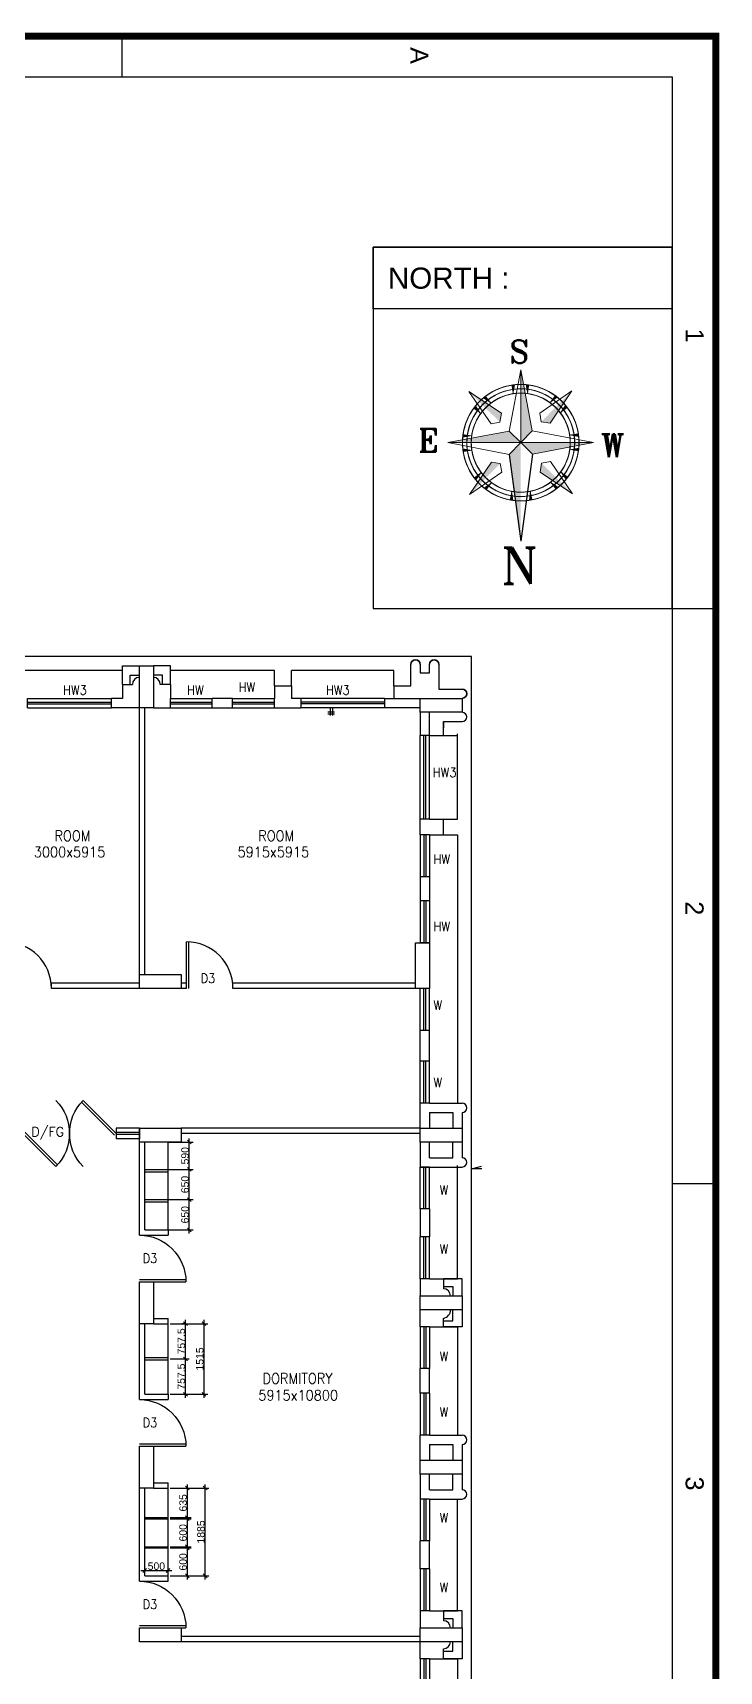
# Model space of a CAD drawing. Extents: x 10161149 to 10263331, y -3696053 to -3547728.
# Drawn here: x 10248592 to 10263331, y -3582917 to -3547728 of the extents above; entities that cross this region are included whole.
import ezdxf
from ezdxf.enums import TextEntityAlignment as Align

# ---------------------------------------------------------------- set-up
doc = ezdxf.new("R2010")
doc.units = 0
doc.header["$MEASUREMENT"] = 0
doc.header["$PDMODE"] = 35
doc.linetypes.add('DASHED', pattern=[0.75, 0.5, -0.25])
doc.layers.get('0').update_dxf_attribs({"linetype": 'CONTINUOUS'})
doc.layers.get('Defpoints').update_dxf_attribs({"linetype": 'CONTINUOUS'})
for name, color, linetype in [('25', 6, 'CONTINUOUS'), ('5', 3, 'CONTINUOUS'), ('COL', 2, 'CONTINUOUS'), ('DAS', 1, 'DASHED'), ('DIM', 8, 'CONTINUOUS'), ('dim1', 5, 'CONTINUOUS'), ('DOOR', 31, 'CONTINUOUS'), ('Exi. Walls', 170, 'CONTINUOUS'), ('Pro-Blocks', 10, 'CONTINUOUS'), ('TITLE', 7, 'CONTINUOUS'), ('Toi-Euip', 8, 'CONTINUOUS'), ('TXW', 6, 'CONTINUOUS'), ('Window', 4, 'CONTINUOUS')]:
    doc.layers.add(name, color=color, linetype=linetype)
doc.styles.add('ARIAL', font='arial.ttf', dxfattribs={"width": 0.75})
doc.styles.add('ROMANS', font='arial.ttf')
doc.styles.add('RT', font='romant.shx')
doc.styles.get("Standard").update_dxf_attribs({"font": 'romans.shx'})
doc.dimstyles.new('int. dim', dxfattribs={"dimtxt": 160, "dimasz": 80, "dimexe": 80, "dimexo": 0, "dimgap": 10, "dimtad": 1, "dimdec": 0, "dimzin": 12, "dimdsep": 46, "dimtxsty": 'ROMANS', "dimblk": 'OBLIQUE', "dimcen": 1.5, "dimdle": 80, "dimclrd": 5, "dimclre": 5, "dimclrt": 4, "dimadec": 0, "dimazin": 0, "dimtfac": 1, "dimtdec": 0, "dimtix": 1, "dimtmove": 2, "dimatfit": 3, "dimfxl": 1, "dimtolj": 1, "dimtzin": 0, "dimlwd": -1, "dimlwe": -1, "dimarcsym": 0})

# ---------------------------------------------------------------- blocks, each defined once
blk = doc.blocks.new('DOORP')
at = {"layer": 'DOOR'}
for p, q in [((0, 0), (0, 1)), ((0.05, 0), (0.05, 0.999))]:
    blk.add_line(p, q, dxfattribs=at)
at = {"layer": 'DOOR', "color": 145}
blk.add_arc((0, 0), 1, 0, 90, dxfattribs=at)
blk = doc.blocks.new('WINP')
at = {"layer": 'Window'}
for p, q in [((0, 0), (0, 1)), ((0, 1), (1, 1)), ((1, 0), (1, 1)), ((0, 0.6), (1, 0.6)), ((0, 0.4), (1, 0.4)), ((0, 0), (1, 0))]:
    blk.add_line(p, q, dxfattribs=at)
blk = doc.blocks.new('BLK')
at = {"layer": 'DIM', "color": 6}
blk.add_line((-1, 0), (0, 0), dxfattribs=at)
at = {"layer": 'DIM'}
blk.add_line((0, 0), (-0.97, -0.26), dxfattribs=at)
blk = doc.blocks.new('_Oblique')
at = {"color": 0, "linetype": 'ByBlock', "lineweight": -2}
blk.add_line((-0.5, -0.5), (0.5, 0.5), dxfattribs=at)
blk = doc.blocks.new('*D196')
at = {"layer": 'Defpoints', "color": 0, "lineweight": -3, "transparency": 16777216}
for p in [(10251545, -3578983), (10252294, -3578983), (10251545, -3580868)]:
    blk.add_point(p, dxfattribs=at)
at = {"layer": 'dim1', "color": 5, "transparency": 16777216}
for p, q in [((10251545, -3578983), (10252374, -3578983)), ((10252294, -3580948), (10252294, -3578903)), ((10251545, -3580868), (10252374, -3580868))]:
    blk.add_line(p, q, dxfattribs=at)
at = {"layer": 'dim1', "color": 5, "transparency": 16777216, "xscale": 80, "yscale": 80, "zscale": 80}
for p, rotation in [((10252294, -3578983), 90), ((10252294, -3580868), 270)]:
    blk.add_blockref('_Oblique', p, dxfattribs=dict(at, rotation=rotation))
at = {"layer": 'dim1', "color": 4, "transparency": 16777216, "insert": (10252203, -3579925), "char_height": 160, "attachment_point": 5, "rotation": 90, "style": 'ROMANS'}
blk.add_mtext('\\A1;1885', dxfattribs=at)
blk = doc.blocks.new('*D197')
at = {"layer": 'Defpoints', "color": 0, "lineweight": -3, "transparency": 16777216}
for p in [(10251545, -3580268), (10251911, -3580268), (10251545, -3580868)]:
    blk.add_point(p, dxfattribs=at)
at = {"layer": 'dim1', "color": 5, "transparency": 16777216}
for p, q in [((10251545, -3580268), (10251991, -3580268)), ((10251911, -3580948), (10251911, -3580188)), ((10251545, -3580868), (10251991, -3580868))]:
    blk.add_line(p, q, dxfattribs=at)
at = {"layer": 'dim1', "color": 5, "transparency": 16777216, "xscale": 80, "yscale": 80, "zscale": 80}
for p, rotation in [((10251911, -3580268), 90), ((10251911, -3580868), 270)]:
    blk.add_blockref('_Oblique', p, dxfattribs=dict(at, rotation=rotation))
at = {"layer": 'dim1', "color": 4, "transparency": 16777216, "insert": (10251819, -3580568), "char_height": 160, "attachment_point": 5, "rotation": 90, "style": 'ROMANS'}
blk.add_mtext('\\A1;600', dxfattribs=at)
blk = doc.blocks.new('*D198')
at = {"layer": 'Defpoints', "color": 0, "lineweight": -3, "transparency": 16777216}
for p in [(10251545, -3579643), (10251911, -3579643), (10251545, -3580243)]:
    blk.add_point(p, dxfattribs=at)
at = {"layer": 'dim1', "color": 5, "transparency": 16777216}
for p, q in [((10251545, -3579643), (10251991, -3579643)), ((10251911, -3580323), (10251911, -3579563)), ((10251545, -3580243), (10251991, -3580243))]:
    blk.add_line(p, q, dxfattribs=at)
at = {"layer": 'dim1', "color": 5, "transparency": 16777216, "xscale": 80, "yscale": 80, "zscale": 80}
for p, rotation in [((10251911, -3579643), 90), ((10251911, -3580243), 270)]:
    blk.add_blockref('_Oblique', p, dxfattribs=dict(at, rotation=rotation))
at = {"layer": 'dim1', "color": 4, "transparency": 16777216, "insert": (10251819, -3579943), "char_height": 160, "attachment_point": 5, "rotation": 90, "style": 'ROMANS'}
blk.add_mtext('\\A1;600', dxfattribs=at)
blk = doc.blocks.new('*D199')
at = {"layer": 'Defpoints', "color": 0, "lineweight": -3, "transparency": 16777216}
for p in [(10251545, -3578983), (10251911, -3578983), (10251545, -3579618)]:
    blk.add_point(p, dxfattribs=at)
at = {"layer": 'dim1', "color": 5, "transparency": 16777216}
for p, q in [((10251545, -3578983), (10251991, -3578983)), ((10251911, -3579698), (10251911, -3578903)), ((10251545, -3579618), (10251991, -3579618))]:
    blk.add_line(p, q, dxfattribs=at)
at = {"layer": 'dim1', "color": 5, "transparency": 16777216, "xscale": 80, "yscale": 80, "zscale": 80}
for p, rotation in [((10251911, -3578983), 90), ((10251911, -3579618), 270)]:
    blk.add_blockref('_Oblique', p, dxfattribs=dict(at, rotation=rotation))
at = {"layer": 'dim1', "color": 4, "transparency": 16777216, "insert": (10251819, -3579300), "char_height": 160, "attachment_point": 5, "rotation": 90, "style": 'ROMANS'}
blk.add_mtext('\\A1;635', dxfattribs=at)
blk = doc.blocks.new('*D200')
at = {"layer": 'Defpoints', "color": 0, "lineweight": -3, "transparency": 16777216}
for p in [(10251496, -3580753), (10250996, -3580868), (10251496, -3580868)]:
    blk.add_point(p, dxfattribs=at)
at = {"layer": 'dim1', "color": 5, "transparency": 16777216}
for p, q in [((10250916, -3580753), (10251576, -3580753)), ((10250996, -3580868), (10250996, -3580673)), ((10251496, -3580868), (10251496, -3580673))]:
    blk.add_line(p, q, dxfattribs=at)
at = {"layer": 'dim1', "color": 5, "transparency": 16777216, "xscale": 80, "yscale": 80, "zscale": 80, "rotation": 180}
blk.add_blockref('_Oblique', (10250996, -3580753), dxfattribs=at)
at = {"layer": 'dim1', "color": 5, "transparency": 16777216, "xscale": 80, "yscale": 80, "zscale": 80}
blk.add_blockref('_Oblique', (10251496, -3580753), dxfattribs=at)
at = {"layer": 'dim1', "color": 4, "transparency": 16777216, "insert": (10251246, -3580661), "char_height": 160, "attachment_point": 5, "style": 'ROMANS'}
blk.add_mtext('\\A1;500', dxfattribs=at)
blk = doc.blocks.new('*D201')
at = {"layer": 'Defpoints', "color": 0, "lineweight": -3, "transparency": 16777216}
for p in [(10251545, -3576210), (10251872, -3576210), (10251545, -3576968)]:
    blk.add_point(p, dxfattribs=at)
at = {"layer": 'dim1', "color": 5, "transparency": 16777216}
for p, q in [((10251872, -3577048), (10251872, -3576130)), ((10251545, -3576210), (10251952, -3576210)), ((10251545, -3576968), (10251952, -3576968))]:
    blk.add_line(p, q, dxfattribs=at)
at = {"layer": 'dim1', "color": 5, "transparency": 16777216, "xscale": 80, "yscale": 80, "zscale": 80}
for p, rotation in [((10251872, -3576210), 90), ((10251872, -3576968), 270)]:
    blk.add_blockref('_Oblique', p, dxfattribs=dict(at, rotation=rotation))
at = {"layer": 'dim1', "color": 4, "transparency": 16777216, "insert": (10251781, -3576589), "char_height": 160, "attachment_point": 5, "rotation": 90, "style": 'ROMANS'}
blk.add_mtext('\\A1;757.5', dxfattribs=at)
blk = doc.blocks.new('*D202')
at = {"layer": 'Defpoints', "color": 0, "lineweight": -3, "transparency": 16777216}
for p in [(10251872, -3575453), (10251872, -3575453), (10251545, -3576210)]:
    blk.add_point(p, dxfattribs=at)
at = {"layer": 'dim1', "color": 5, "transparency": 16777216}
for p, q in [((10251872, -3575453), (10251792, -3575453)), ((10251872, -3576290), (10251872, -3575373)), ((10251545, -3576210), (10251952, -3576210))]:
    blk.add_line(p, q, dxfattribs=at)
at = {"layer": 'dim1', "color": 5, "transparency": 16777216, "xscale": 80, "yscale": 80, "zscale": 80}
for p, rotation in [((10251872, -3575453), 90), ((10251872, -3576210), 270)]:
    blk.add_blockref('_Oblique', p, dxfattribs=dict(at, rotation=rotation))
at = {"layer": 'dim1', "color": 4, "transparency": 16777216, "insert": (10251781, -3575832), "char_height": 160, "attachment_point": 5, "rotation": 90, "style": 'ROMANS'}
blk.add_mtext('\\A1;757.5', dxfattribs=at)
blk = doc.blocks.new('*D203')
at = {"layer": 'Defpoints', "color": 0, "lineweight": -3, "transparency": 16777216}
for p in [(10251545, -3575453), (10252271, -3575453), (10251545, -3576968)]:
    blk.add_point(p, dxfattribs=at)
at = {"layer": 'dim1', "color": 5, "transparency": 16777216}
for p, q in [((10251545, -3575453), (10252351, -3575453)), ((10252271, -3577048), (10252271, -3575373)), ((10251545, -3576968), (10252351, -3576968))]:
    blk.add_line(p, q, dxfattribs=at)
at = {"layer": 'dim1', "color": 5, "transparency": 16777216, "xscale": 80, "yscale": 80, "zscale": 80}
for p, rotation in [((10252271, -3575453), 90), ((10252271, -3576968), 270)]:
    blk.add_blockref('_Oblique', p, dxfattribs=dict(at, rotation=rotation))
at = {"layer": 'dim1', "color": 4, "transparency": 16777216, "insert": (10252179, -3576210), "char_height": 160, "attachment_point": 5, "rotation": 90, "style": 'ROMANS'}
blk.add_mtext('\\A1;1515', dxfattribs=at)
blk = doc.blocks.new('*D226')
at = {"layer": 'Defpoints', "color": 0, "lineweight": -3, "transparency": 16777216}
for p in [(10251496, -3572788), (10251953, -3572788), (10251496, -3573438)]:
    blk.add_point(p, dxfattribs=at)
at = {"layer": 'dim1', "color": 5, "transparency": 16777216}
for p, q in [((10251496, -3572788), (10252033, -3572788)), ((10251953, -3573518), (10251953, -3572708)), ((10251496, -3573438), (10252033, -3573438))]:
    blk.add_line(p, q, dxfattribs=at)
at = {"layer": 'dim1', "color": 5, "transparency": 16777216, "xscale": 80, "yscale": 80, "zscale": 80}
for p, rotation in [((10251953, -3572788), 90), ((10251953, -3573438), 270)]:
    blk.add_blockref('_Oblique', p, dxfattribs=dict(at, rotation=rotation))
at = {"layer": 'dim1', "color": 4, "transparency": 16777216, "insert": (10251861, -3573113), "char_height": 160, "attachment_point": 5, "rotation": 90, "style": 'ROMANS'}
blk.add_mtext('\\A1;650', dxfattribs=at)
blk = doc.blocks.new('*D227')
at = {"layer": 'Defpoints', "color": 0, "lineweight": -3, "transparency": 16777216}
for p in [(10251496, -3572139), (10251953, -3572139), (10251496, -3572788)]:
    blk.add_point(p, dxfattribs=at)
at = {"layer": 'dim1', "color": 5, "transparency": 16777216}
for p, q in [((10251496, -3572139), (10252033, -3572139)), ((10251953, -3572868), (10251953, -3572059)), ((10251496, -3572788), (10252033, -3572788))]:
    blk.add_line(p, q, dxfattribs=at)
at = {"layer": 'dim1', "color": 5, "transparency": 16777216, "xscale": 80, "yscale": 80, "zscale": 80}
for p, rotation in [((10251953, -3572139), 90), ((10251953, -3572788), 270)]:
    blk.add_blockref('_Oblique', p, dxfattribs=dict(at, rotation=rotation))
at = {"layer": 'dim1', "color": 4, "transparency": 16777216, "insert": (10251861, -3572464), "char_height": 160, "attachment_point": 5, "rotation": 90, "style": 'ROMANS'}
blk.add_mtext('\\A1;650', dxfattribs=at)
blk = doc.blocks.new('*D228')
at = {"layer": 'Defpoints', "color": 0, "lineweight": -3, "transparency": 16777216}
for p in [(10251496, -3571553), (10251953, -3571553), (10251496, -3572139)]:
    blk.add_point(p, dxfattribs=at)
at = {"layer": 'dim1', "color": 5, "transparency": 16777216}
for p, q in [((10251496, -3571553), (10252033, -3571553)), ((10251953, -3572219), (10251953, -3571473)), ((10251496, -3572139), (10252033, -3572139))]:
    blk.add_line(p, q, dxfattribs=at)
at = {"layer": 'dim1', "color": 5, "transparency": 16777216, "xscale": 80, "yscale": 80, "zscale": 80}
for p, rotation in [((10251953, -3571553), 90), ((10251953, -3572139), 270)]:
    blk.add_blockref('_Oblique', p, dxfattribs=dict(at, rotation=rotation))
at = {"layer": 'dim1', "color": 4, "transparency": 16777216, "insert": (10251861, -3571846), "char_height": 160, "attachment_point": 5, "rotation": 90, "style": 'ROMANS'}
blk.add_mtext('\\A1;590', dxfattribs=at)
blk = doc.blocks.new('4')
at = {"layer": 'Toi-Euip'}
for p, q in [((0, 0.5), (1.71, 0.5)), ((0, 0), (1.71, 0)), ((0.97, 0.94), (0.97, -0.53)), ((1.37, 0.94), (1.37, -0.53))]:
    blk.add_line(p, q, dxfattribs=at)
blk = doc.blocks.new('A$C66962185')
at = {"layer": 'TITLE', "color": 7}
for p, q in [((30.11, -140930.66), (30.11, -140928.365)), ((60.372, -140930.66), (60.372, -140928.365))]:
    blk.add_line(p, q, dxfattribs=at)
at = {"layer": 'TITLE'}
for p, q in [((2.142, -140930.66), (360.704, -140930.66)), ((2.142, -141176.034), (2.142, -140930.66))]:
    blk.add_line(p, q, dxfattribs=at)
at = {"layer": 'TITLE', "color": 0}
blk.add_line((-0.153, -140959.61), (2.142, -140959.61), dxfattribs=at)
at = {"layer": 'TITLE', "color": 7, "const_width": 0.355}
blk.add_lwpolyline([(363, -140928.365), (363, -141178.329), (0, -141178.329), (0, -140928.365)], close=True, dxfattribs=at)
at = {"layer": 'TITLE', "color": 7, "style": 'ROMANS'}
for s, p in [('1', (15.752, -140929.478)), ('2', (45.886, -140929.478)), ('3', (76.149, -140929.478))]:
    blk.add_text(s, height=0.952, dxfattribs=at).set_placement(p, align=Align.MIDDLE)
at = {"layer": 'TITLE', "color": 0, "style": 'ROMANS'}
blk.add_text('A', height=0.952, dxfattribs=at).set_placement((1.019, -140943.963), align=Align.MIDDLE)
blk = doc.blocks.new('A$C03AF6151')
at = {"layer": 'TITLE', "color": 8, "lineweight": 5}
for p, q in [((-3940, 3881), (0, 24442)), ((0, 24442), (0, 0)), ((0, 0), (0, 24442)), ((3881, 3940), (0, 24442)), ((-6501, 9852), (-17414, 17152)), ((-9949, 6351), (-17414, 17152)), ((-2646, 16409), (-2092, 19442)), ((2397, 16447), (1797, 19471)), ((6351, 9949), (17152, 17414)), ((9852, 6501), (17152, 17414)), ((-13474, 9732), (-15227, 12268)), ((-9935, 13325), (-12497, 15039)), ((9732, 13474), (12268, 15227)), ((13325, 9935), (15039, 12497)), ((-6966, 6861), (-9949, 6351)), ((-6966, 6861), (-6501, 9852)), ((6861, 6966), (6351, 9949)), ((6861, 6966), (9852, 6501)), ((-3940, 3881), (-24442, 0)), ((0, 0), (-24442, 0)), ((-24442, 0), (0, 0)), ((-3881, -3940), (-24442, 0)), ((-16447, 2397), (-19471, 1797)), ((-3940, 3881), (0, 0)), ((0, 0), (-3940, 3881)), ((0, 0), (-3881, -3940)), ((-3881, -3940), (0, 0)), ((0, 0), (3881, 3940)), ((3881, 3940), (0, 0)), ((0, 0), (3940, -3881)), ((3940, -3881), (0, 0)), ((0, 0), (0, -24442)), ((0, -24442), (0, 0)), ((16292, 3291), (19338, 2899)), ((16292, 3291), (19338, 2899)), ((-16409, -2646), (-19442, -2092)), ((-3881, -3940), (0, -24442)), ((3940, -3881), (0, -24442)), ((16329, -3101), (19370, -2676)), ((16329, -3102), (19370, -2676)), ((16329, -3102), (19370, -2676)), ((-9852, -6501), (-17152, -17414)), ((-6351, -9949), (-17152, -17414)), ((-13325, -9935), (-15039, -12497)), ((-6861, -6966), (-9852, -6501)), ((-6861, -6966), (-6351, -9949)), ((6966, -6861), (6501, -9852)), ((6501, -9852), (17414, -17152)), ((6966, -6861), (9949, -6351)), ((9949, -6351), (17414, -17152)), ((13474, -9732), (15227, -12268)), ((-9732, -13474), (-12268, -15227)), ((-2397, -16447), (-1797, -19471)), ((2646, -16409), (2092, -19442)), ((9935, -13325), (12497, -15039))]:
    blk.add_line(p, q, dxfattribs=at)
at = {"layer": 'TITLE', "color": 5}
for p in [(3881, 3940), (3940, -3881)]:
    blk.add_line(p, (33053, 0), dxfattribs=at)
at = {"layer": 'TITLE', "color": 8, "lineweight": 5}
for radius, start, end in [(19554, 96.14269, 129.72625), (18088, 99.16121, 126.70773), (19554, 51.14269, 84.72625), (18088, 54.16121, 81.70773), (19554, 141.14269, 174.72625), (16621, 99.16121, 126.70773), (16621, 54.16121, 81.70773), (19554, 8.52692, 39.72625), (18088, 144.1612, 171.70773), (16621, 144.1612, 171.70773), (16621, 11.42181, 36.70773), (18088, 9.85136, 36.70773), (19554, 186.14269, 219.72625), (18088, 189.1612, 216.70773), (16621, 189.1612, 216.70773), (16621, 324.1612, 349.24868), (18088, 324.1612, 350.81434), (19554, 321.14269, 352.1348), (19554, 231.14269, 264.72625), (18088, 234.16121, 261.70773), (16621, 234.16121, 261.70773), (19554, 276.14269, 309.72625), (16621, 279.16121, 306.70773), (18088, 279.16121, 306.70773)]:
    blk.add_arc((0, 0), radius, start, end, dxfattribs=at)
for points in [[(0, 24442), (3881, 3940), (0, 0)], [(-17414, 17152), (-6501, 9852), (-6966, 6861)], [(-3113, 19305), (-2092, 19442), (-2646, 16409)], [(2820, 19350), (1797, 19471), (2397, 16447)], [(17152, 17414), (9852, 6501), (6861, 6966)], [(-15227, 12268), (-15852, 11449), (-13474, 9732)], [(-12497, 15039), (-11688, 15676), (-9935, 13325)], [(12268, 15227), (11449, 15852), (9732, 13474)], [(15039, 12497), (15676, 11688), (13325, 9935)], [(-24442, 0), (-3940, 3881), (0, 0)], [(-19350, 2820), (-19471, 1797), (-16447, 2397)], [(0, -24442), (-3881, -3940), (0, 0)], [(19338, 2899), (19161, 3903), (16292, 3291)], [(-19305, -3113), (-19442, -2092), (-16409, -2646)], [(19370, -2676), (19204, -3681), (16329, -3102)], [(-17152, -17414), (-9852, -6501), (-6861, -6966)], [(-15039, -12497), (-15676, -11688), (-13325, -9935)], [(17414, -17152), (6501, -9852), (6966, -6861)], [(15227, -12268), (15852, -11449), (13474, -9732)], [(-12268, -15227), (-11449, -15852), (-9732, -13474)], [(-2820, -19350), (-1797, -19471), (-2397, -16447)], [(3113, -19305), (2092, -19442), (2646, -16409)], [(12497, -15039), (11688, -15676), (9935, -13325)]]:
    blk.add_solid(points, dxfattribs=at)
at = {"layer": 'TITLE', "color": 5}
blk.add_solid([(33053, 0), (3940, -3881), (0, 0)], dxfattribs=at)

msp = doc.modelspace()

# ---------------------------------------------------------------- linework, layer by layer
at = {"layer": '25'}
for p, q in [((10251496, -3580868), (10251496, -3578983)), ((10250996, -3579618), (10251496, -3579618)), ((10250996, -3579643), (10251496, -3579643)), ((10250996, -3580243), (10251496, -3580243)), ((10250996, -3580268), (10251496, -3580268))]:
    msp.add_line(p, q, dxfattribs=at)
for points in [[(10250516, -3561723), (10250516, -3561323), (10250881, -3561323)], [(10251546, -3561723), (10251546, -3561323), (10251181, -3561323)], [(10257811, -3574853), (10257811, -3574488), (10257411, -3574488)], [(10257811, -3575153), (10257811, -3575518), (10257411, -3575518)], [(10257811, -3581983), (10257811, -3581618), (10257411, -3581618)], [(10257811, -3582283), (10257811, -3582648), (10257411, -3582648)]]:
    msp.add_lwpolyline(points, dxfattribs=at)
at = {"layer": 'COL', "color": 2}
for points in [[(10251181, -3561323), (10251181, -3562223), (10250881, -3562223), (10250881, -3561323)], [(10256911, -3562023), (10257811, -3562023), (10257811, -3562323), (10256911, -3562323)], [(10257111, -3567274.7), (10257111, -3568253), (10256811, -3568253), (10256811, -3567274.7)], [(10250881, -3567953), (10251781, -3567953), (10251781, -3568253), (10250881, -3568253)], [(10251781, -3571553), (10250881, -3571553), (10250881, -3571253), (10251781, -3571253)], [(10256911, -3571253), (10257811, -3571253), (10257811, -3571553), (10256911, -3571553)], [(10250881, -3575453), (10250881, -3574553), (10251181, -3574553), (10251181, -3575453)], [(10256911, -3574853), (10257811, -3574853), (10257811, -3575153), (10256911, -3575153)], [(10250881, -3578983), (10250881, -3578083), (10251181, -3578083), (10251181, -3578983)], [(10256911, -3578383), (10257811, -3578383), (10257811, -3578683), (10256911, -3578683)], [(10251781, -3582283), (10250881, -3582283), (10250881, -3581983), (10251781, -3581983)], [(10256911, -3581983), (10257811, -3581983), (10257811, -3582283), (10256911, -3582283)]]:
    msp.add_lwpolyline(points, close=True, dxfattribs=at)
at = {"layer": 'DAS', "linetype": 'Continuous'}
for p, q in [((10258011, -3561123), (10238376, -3561123)), ((10258011, -3605573), (10258011, -3561123)), ((10251546, -3561723), (10251546, -3561423)), ((10253781, -3561423), (10251546, -3561423)), ((10253781, -3561753), (10253781, -3561423)), ((10254146, -3561753), (10254146, -3561423)), ((10256346, -3561423), (10254146, -3561423)), ((10256346, -3561753), (10256346, -3561423)), ((10257711, -3564618), (10257711, -3562788)), ((10257411, -3562818), (10257711, -3562818)), ((10257411, -3564618), (10257711, -3564618)), ((10257411, -3564953), (10257711, -3564953)), ((10257711, -3564953), (10257711, -3570718))]:
    msp.add_line(p, q, dxfattribs=at)
for points in [[(10250516, -3561723), (10250516, -3561423), (10248246, -3561423), (10248246, -3561723)], [(10257411, -3574488), (10257711, -3574488), (10257711, -3572053)], [(10257411, -3575518), (10257711, -3575518), (10257711, -3577848)], [(10257411, -3581618), (10257711, -3581618), (10257711, -3579218)], [(10257411, -3582648), (10257711, -3582648), (10257711, -3585118)]]:
    msp.add_lwpolyline(points, dxfattribs=at)
at = {"layer": 'dim1'}
for points in [[(10250681, -3561723), (10250681, -3561523), (10250881, -3561523)], [(10251381, -3561723), (10251381, -3561523), (10251181, -3561523)], [(10257411, -3574653), (10257611, -3574653), (10257611, -3574853)], [(10257411, -3575388), (10257611, -3575388), (10257611, -3575153)], [(10257411, -3581783), (10257611, -3581783), (10257611, -3581983)], [(10257411, -3582483), (10257611, -3582483), (10257611, -3582283)]]:
    msp.add_lwpolyline(points, dxfattribs=at)
at = {"layer": 'Exi. Walls'}
for p, q in [((10256711, -3561753), (10256711, -3561293)), ((10256911, -3561293), (10256911, -3561473)), ((10257111, -3561473), (10257111, -3561293)), ((10257311, -3561293), (10257311, -3561823)), ((10250516, -3561723), (10250516, -3562023)), ((10250516, -3561723), (10250731, -3561723)), ((10251546, -3561723), (10251331, -3561723)), ((10251546, -3561723), (10251546, -3562023)), ((10253781, -3561753), (10253781, -3562023)), ((10253781, -3561753), (10254146, -3561753)), ((10254146, -3561753), (10254146, -3562023)), ((10256346, -3561753), (10256711, -3561753)), ((10256346, -3561753), (10256346, -3562023)), ((10256911, -3561473), (10257111, -3561473)), ((10250516, -3562023), (10250281, -3562023)), ((10252881, -3562023), (10252446, -3562023)), ((10254346, -3562023), (10254146, -3562023)), ((10256346, -3562023), (10256911, -3562023)), ((10257311, -3561823), (10257811, -3561823)), ((10250881, -3562223), (10250281, -3562223)), ((10250881, -3567953), (10250881, -3562223)), ((10250996, -3567953), (10250996, -3562223)), ((10251181, -3562223), (10251546, -3562223)), ((10252446, -3562223), (10252881, -3562223)), ((10253781, -3562223), (10254346, -3562223)), ((10256911, -3562223), (10256146, -3562223)), ((10256911, -3562323), (10256911, -3562818)), ((10257111, -3562818), (10257111, -3562323)), ((10257411, -3562523), (10257811, -3562523)), ((10257411, -3562523), (10257811, -3562523)), ((10257411, -3562523), (10257411, -3562653)), ((10257411, -3562818), (10257411, -3562523)), ((10257111, -3562818), (10257411, -3562818)), ((10256911, -3564953), (10256911, -3564618)), ((10257111, -3564618), (10257411, -3564618)), ((10257411, -3564953), (10257411, -3564618)), ((10257111, -3564953), (10257411, -3564953)), ((10256911, -3565853), (10256911, -3566374.7)), ((10257111, -3565853), (10257111, -3566374.7)), ((10250881, -3568138), (10248991.1, -3568138)), ((10248991.1, -3568253), (10248991.1, -3568138)), ((10250881, -3568253), (10248991.1, -3568253)), ((10251891.1, -3568138), (10251781, -3568138)), ((10251891.1, -3568253), (10251781, -3568253)), ((10251891.1, -3568253), (10251891.1, -3568138)), ((10256811, -3568138), (10252891.1, -3568138)), ((10252891.1, -3568253), (10252891.1, -3568138)), ((10256811, -3568253), (10252891.1, -3568253)), ((10256911, -3569818), (10256911, -3569152.9)), ((10257111, -3569818), (10257111, -3569152.9)), ((10256911, -3571253), (10256911, -3570718)), ((10257111, -3570718), (10257811, -3570718)), ((10256911, -3571253), (10251781, -3571253)), ((10257111, -3570918), (10257611, -3570918)), ((10257111, -3570918), (10257111, -3571253)), ((10257611, -3570918), (10257611, -3571253)), ((10257811, -3570918), (10257811, -3571253)), ((10250881, -3573553), (10250881, -3571553)), ((10250996, -3573438), (10250996, -3571553)), ((10256911, -3571368), (10251781, -3571368)), ((10256911, -3571553), (10256911, -3572088)), ((10257111, -3571888), (10257111, -3571553)), ((10257611, -3571888), (10257611, -3571553)), ((10257811, -3571553), (10257811, -3571888)), ((10257111, -3571888), (10257611, -3571888)), ((10256911, -3572088), (10257811, -3572088)), ((10256911, -3572988), (10256911, -3573588)), ((10257111, -3572988), (10257111, -3573588)), ((10250881, -3573553), (10251496, -3573553)), ((10250996, -3573438), (10251496, -3573438)), ((10251496, -3573438), (10251496, -3573553)), ((10256911, -3574488), (10256911, -3574853)), ((10257111, -3574488), (10257411, -3574488)), ((10257411, -3574488), (10257411, -3574703)), ((10250881, -3577083), (10250881, -3575453)), ((10250996, -3576968), (10250996, -3575453)), ((10251181, -3575338), (10251496, -3575338)), ((10251181, -3575453), (10251496, -3575453)), ((10251496, -3575453), (10251496, -3575338)), ((10256911, -3575518), (10256911, -3575153)), ((10257411, -3575518), (10257411, -3575338)), ((10257111, -3575518), (10257411, -3575518)), ((10256911, -3576948), (10256911, -3576418)), ((10257111, -3576948), (10257111, -3576418)), ((10250881, -3577083), (10251496, -3577083)), ((10250996, -3576968), (10251496, -3576968)), ((10251496, -3576968), (10251496, -3577083)), ((10256911, -3578383), (10256911, -3577848)), ((10257111, -3577848), (10257811, -3577848)), ((10257111, -3578048), (10257611, -3578048)), ((10257111, -3578048), (10257111, -3578383)), ((10257611, -3578048), (10257611, -3578383)), ((10257811, -3578048), (10257811, -3578383)), ((10250881, -3580983), (10250881, -3578983)), ((10250996, -3580868), (10250996, -3578983)), ((10251181, -3578868), (10251496, -3578868)), ((10251181, -3578983), (10251496, -3578983)), ((10251496, -3578983), (10251496, -3578868)), ((10256911, -3578683), (10256911, -3579218)), ((10257111, -3579018), (10257111, -3578683)), ((10257611, -3579018), (10257611, -3578683)), ((10257811, -3578683), (10257811, -3579018)), ((10257111, -3579018), (10257611, -3579018)), ((10257111, -3579218), (10257811, -3579218)), ((10256911, -3580718), (10256911, -3580118)), ((10257111, -3580718), (10257111, -3580118)), ((10250881, -3580983), (10251496, -3580983)), ((10250996, -3580868), (10251496, -3580868)), ((10251496, -3580983), (10251496, -3580868)), ((10256911, -3581618), (10256911, -3581983)), ((10257111, -3581618), (10257411, -3581618)), ((10257411, -3581618), (10257411, -3581833)), ((10256911, -3582168), (10251781, -3582168)), ((10256911, -3582283), (10251781, -3582283)), ((10256911, -3582648), (10256911, -3582283)), ((10257411, -3582648), (10257411, -3582433)), ((10257111, -3582648), (10257411, -3582648))]:
    msp.add_line(p, q, dxfattribs=at)
msp.add_lwpolyline([(10256711, -3561753), (10256711, -3561293, -1), (10256911, -3561293), (10256911, -3561473), (10257111, -3561473), (10257111, -3561293, -1), (10257311, -3561293), (10257311, -3561823), (10257811, -3561823, -1), (10257811, -3562023)], format="xyb", dxfattribs=at)
msp.add_lwpolyline([(10256146, -3562023), (10256346, -3562023)], dxfattribs=at)
for centre, radius, start, end in [((10256811, -3561293), 100, 0, 180), ((10257211, -3561293), 100, 0, 180), ((10250881, -3561723), 150, 90, 180), ((10251181, -3561723), 150, 0, 90), ((10257811, -3561923), 100, 270, 90), ((10257811, -3562423), 100, 270, 90), ((10257811, -3562423), 100, 270, 90), ((10257811, -3570818), 100, 270, 90), ((10257811, -3571988), 100, 270, 90), ((10257411, -3574853), 150, 0, 90), ((10257377.7, -3575157.7), 183.4, 280.46348, 1.46549), ((10257811, -3577948), 100, 270, 90), ((10257811, -3579118), 100, 270, 90), ((10257411, -3581983), 150, 0, 90), ((10257411, -3582283), 150, 270, 0)]:
    msp.add_arc(centre, radius, start, end, dxfattribs=at)
at = {"layer": 'TITLE'}
for points in [[(10262321.7, -3552331.6), (10255904.1, -3552331.6), (10255904.1, -3560091.9), (10262321.7, -3560091.9)], [(10255904.1, -3552331.6), (10262321.7, -3552331.6), (10262321.7, -3553657.1), (10255904.1, -3553657.1)]]:
    msp.add_lwpolyline(points, close=True, dxfattribs=at)
at = {"layer": 'TXW'}
for p, q in [((10251496, -3573438), (10251496, -3571553)), ((10250996, -3572139), (10251496, -3572139)), ((10250996, -3572188.5), (10251496, -3572188.5)), ((10250996, -3572788.5), (10251496, -3572788.5)), ((10250996, -3572838), (10251496, -3572838)), ((10251496, -3576968), (10251496, -3575453)), ((10251496, -3576185.5), (10250996, -3576185.5)), ((10251496, -3576235.5), (10250996, -3576235.5))]:
    msp.add_line(p, q, dxfattribs=at)

# ---------------------------------------------------------------- block references
at = {"layer": '5'}
for name, p, xscale, yscale, zscale in [('WINP', (10248481, -3562223), 1800, 200, 1800), ('WINP', (10251546, -3562223), 900, 200, 900), ('WINP', (10252881, -3562223), 900, 200, 900), ('DOORP', (10247991.1, -3568253), 1000, 1000, 1000), ('DOORP', (10251891.1, -3568253), 1000, 1000, 1000)]:
    msp.add_blockref(name, p, dxfattribs=dict(at, xscale=xscale, yscale=yscale, zscale=zscale))
for name, p, xscale, yscale, zscale, rotation in [('WINP', (10256146, -3562023), 1800, 200, 1800, 180), ('WINP', (10257111, -3564618), 1800, 200, 1800, 90), ('WINP', (10257111, -3564953), -900, 200, 900, 90), ('WINP', (10257111, -3566374.7), -900, 200, 900, 90), ('WINP', (10257111, -3569152.9), 900, 200, 900, 90), ('WINP', (10257111, -3570718), 900, 200, 900, 90), ('DOORP', (10248381, -3571368), -999.9999999999836, 1000, 1000, 225), ('DOORP', (10250381, -3571368), -999.9999999999836, 1000, 1000, 45), ('WINP', (10250881, -3571253), 500, 230, 500, 180), ('WINP', (10257111, -3572988), 900, 200, 900, 90), ('DOORP', (10250881, -3574553), -1000, 1000, 1000, 270), ('WINP', (10257111, -3574488), 900, 200, 900, 90), ('WINP', (10257111, -3575518), -900, 200, 900, 90), ('DOORP', (10250881, -3578083), -1000, 1000, 1000, 270), ('WINP', (10257111, -3576948), -900, 200, 900, 90), ('WINP', (10257111, -3579218), -900, 200, 900, 90), ('WINP', (10257111, -3580718), -900, 200, 900, 90), ('DOORP', (10250881, -3581983), -1000, 1000, 1000, 270), ('WINP', (10257111, -3582648), -900, 200, 900, 90)]:
    msp.add_blockref(name, p, dxfattribs=dict(at, xscale=xscale, yscale=yscale, zscale=zscale, rotation=rotation))
at = {"layer": 'dim1'}
for name, p, xscale, yscale, zscale, rotation in [('4', (10254977.6, -3562223), 100, 100, 100, 270), ('BLK', (10258011, -3572126.2), 225, 225, 225, 180)]:
    msp.add_blockref(name, p, dxfattribs=dict(at, xscale=xscale, yscale=yscale, zscale=zscale, rotation=rotation))
at = {"layer": 'Pro-Blocks', "color": 7, "linetype": 'Continuous', "xscale": 0.06399063843127806, "yscale": 0.06399063946446404, "zscale": 0.06399063892766985, "rotation": 270}
msp.add_blockref('A$C03AF6151', (10259069.9, -3556531.6), dxfattribs=at)
at = {"layer": 'TITLE', "xscale": 408.2071461423766, "yscale": 408.2071430981014, "zscale": 408.2071443180172, "rotation": 270}
msp.add_blockref('A$C66962185', (67791223.9, -3547800.9), dxfattribs=at)

# ---------------------------------------------------------------- texts
at = {"layer": 'TITLE', "color": 7, "style": 'ARIAL'}
msp.add_text('NORTH :', height=454.47, dxfattribs=at).set_placement((10256217.6, -3553225.4))
at = {"layer": 'TITLE', "color": 7, "linetype": 'Continuous', "style": 'RT', "width": 1}
for s, p in [('S', (10258827.3, -3554821.9)), ('W', (10260791.4, -3556841.4))]:
    msp.add_text(s, height=493.6, dxfattribs=at).set_placement(p)
at = {"layer": 'TITLE', "color": 7, "linetype": 'Continuous', "style": 'RT'}
msp.add_text('E', height=493.6, dxfattribs=at).set_placement((10256865.1, -3556726.8))
at = {"layer": 'TITLE', "color": 5, "linetype": 'Continuous', "style": 'RT'}
msp.add_text('N', height=778.6, dxfattribs=at).set_placement((10258648.4, -3559565.1))
at = {"layer": 'TXW', "width": 0.9}
for s, height, p in [('HW3', 200, (10249242.9, -3561945)), ('HW', 200, (10251907.9, -3561945)), ('HW', 200, (10253013.4, -3561885.9)), ('HW3', 200, (10254888.9, -3561945)), ('HW3', 200, (10257180.9, -3563713.1)), ('ROOM', 225, (10249058.1, -3565086.7)), ('ROOM', 225, (10253433.4, -3565086.7)), ('3000x5915', 225, (10248615.1, -3565435.2)), ('5915x5915', 225, (10252990.5, -3565435.2)), ('HW', 200, (10257197.2, -3565579.6)), ('HW', 200, (10257197.2, -3567023)), ('D3', 200, (10252195.3, -3568133.7)), ('W', 200, (10257197.2, -3568715.2)), ('W', 200, (10257197.2, -3570374.2)), ('W', 200, (10257330.1, -3572684.6)), ('D3', 200, (10250950.6, -3574147.9)), ('W', 200, (10257330.1, -3573950.4)), ('W', 200, (10257330.1, -3576255.6)), ('DORMITORY', 225, (10253527.3, -3576743.7)), ('5915x10800', 225, (10253436.3, -3577102.2)), ('D3', 200, (10250950.6, -3577677.9)), ('W', 200, (10257330.1, -3577451.4)), ('W', 200, (10257330.1, -3579721.4)), ('W', 200, (10257330.1, -3581221.4)), ('D3', 200, (10250950.6, -3581577.9))]:
    msp.add_text(s, height=height, dxfattribs=at).set_placement(p)
at = {"layer": 'TXW'}
msp.add_text('D/FG', height=200, dxfattribs=at).set_placement((10248562, -3571429.5))

# ---------------------------------------------------------------- dimensions: what is measured, and where the dimension line sits
at = {"layer": 'dim1'}
for base, p1, p2, text, picture, middle in [((10251953.1, -3571553), (10251496, -3572139), (10251496, -3571553), '590', '*D228', (10251861.5, -3571846)), ((10251953.1, -3572139), (10251496, -3572788.5), (10251496, -3572139), '650', '*D227', (10251861.5, -3572463.7)), ((10251953.1, -3572788.5), (10251496, -3573438), (10251496, -3572788.5), '650', '*D226', (10251861.5, -3573113.2)), ((10251872.1, -3575453), (10251544.6, -3576210.5), (10251872.1, -3575453), '757.5', '*D202', (10251780.7, -3575831.7)), ((10252270.8, -3575453), (10251544.6, -3576968), (10251544.6, -3575453), '1515', '*D203', (10252179.1, -3576210.5)), ((10251872.1, -3576210.5), (10251544.6, -3576968), (10251544.6, -3576210.5), '757.5', '*D201', (10251780.7, -3576589.2)), ((10252294.4, -3578983), (10251544.6, -3580868), (10251544.6, -3578983), '1885', '*D196', (10252202.7, -3579925.5)), ((10251910.7, -3578983), (10251544.6, -3579618), (10251544.6, -3578983), '635', '*D199', (10251819, -3579300.5)), ((10251910.7, -3579643), (10251544.6, -3580243), (10251544.6, -3579643), '600', '*D198', (10251819, -3579943)), ((10251910.7, -3580268), (10251544.6, -3580868), (10251544.6, -3580268), '600', '*D197', (10251819, -3580568))]:
    dim = msp.add_linear_dim(base=base, p1=p1, p2=p2, angle=90, text=text, dimstyle='int. dim', dxfattribs=at)
    dim.commit()
    dim.dimension.update_dxf_attribs({"geometry": picture, "text_midpoint": middle})
dim = msp.add_linear_dim(base=(10251496, -3580752.8), p1=(10250996, -3580868), p2=(10251496, -3580868), text='500', dimstyle='int. dim', dxfattribs=at)
dim.commit()
dim.dimension.update_dxf_attribs({"geometry": '*D200', "text_midpoint": (10251246, -3580661.1)})

doc.saveas('drawing.dxf')
